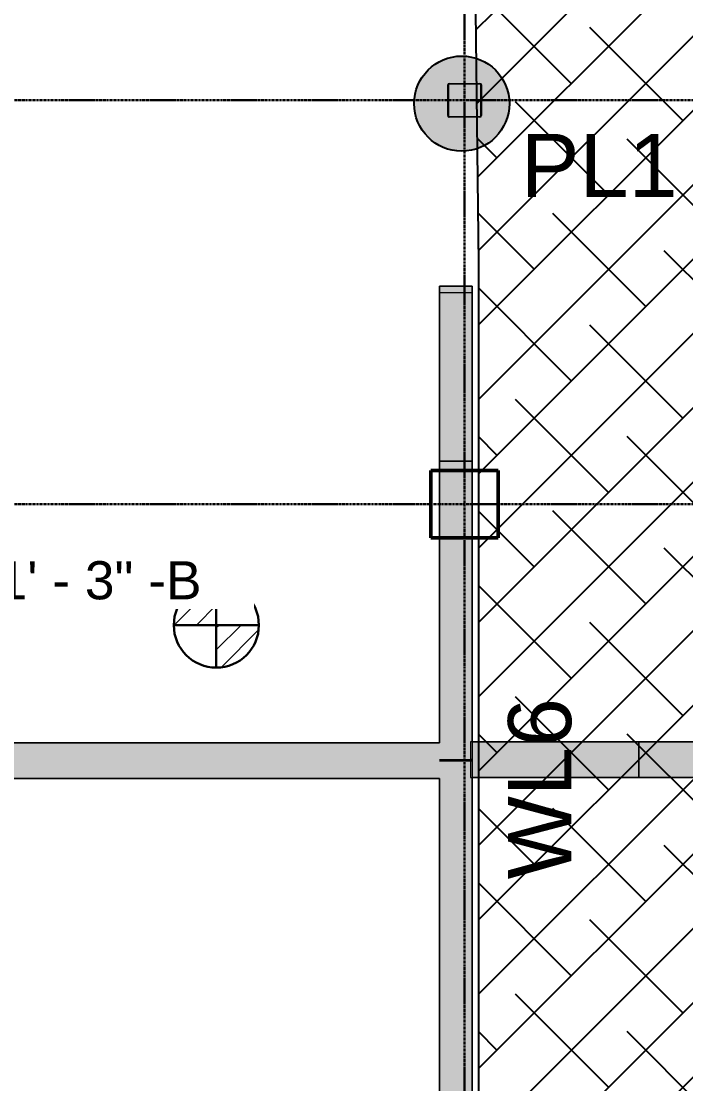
# Model space of a CAD drawing. Header units: inches. Extents: x -4126 to -1814, y 9773 to 12338.
# Drawn here: x -3586.7 to -3428.8, y 11049.4 to 11302 of the extents above; entities that cross this region are included whole.
import ezdxf

# ---------------------------------------------------------------- set-up
doc = ezdxf.new("R2010")
doc.units = ezdxf.units.IN
doc.header["$MEASUREMENT"] = 0
doc.linetypes.add('Grid Line 1_2_', pattern=[0.875, 0.5, -0.125, 0.125, -0.125])
for name, color, linetype, lineweight in [('G-ANNO-DIMS', 111, 'Continuous', 9), ('I-WALL', 2, 'Continuous', 13), ('S-COLS', 52, 'Continuous', 9), ('S-GRID', 1, 'Continuous', 9)]:
    doc.layers.add(name, color=color, linetype=linetype, lineweight=lineweight)
doc.layers.add('LOAD_HATCH', color=8, linetype='Continuous')
doc.layers.add('loads', color=1, linetype='Continuous')
doc.styles.add('Arial', font='Arial.ttf', dxfattribs={"height": 18})
doc.styles.add('Arial_2', font='arial.ttf', dxfattribs={"height": 9.070866})
pattern_1 = [(135, (-36.878, -116.233), (-0.027577164, -0.027577164), [])]

# ---------------------------------------------------------------- blocks, each defined once
blk = doc.blocks.new('CTR - 1st Phase - Common Walls_rvt-1-FRAMING PLAN - 1ST FLOOR')
at = {"layer": 'I-WALL', "lineweight": 5, "transparency": 33554585}
h = blk.add_hatch(color=8, dxfattribs=at)
h.paths.add_polyline_path([(-3479.92, 11126.44), (-3479.92, 11130.69), (-3479.55, 11130.7), (-3479.55, 11179.19), (-3487.3, 11179.19), (-3487.3, 11126.44), (-3480.36, 11126.44)], flags=0)
h.paths.add_polyline_path([(-3479.55, 11195.19), (-3479.55, 11197.39), (-3487.3, 11197.39), (-3487.3, 11195.19), (-3479.56, 11195.19)], flags=0)
h.paths.add_polyline_path([(-3479.55, 11237.39), (-3479.55, 11239.01), (-3487.3, 11239.01), (-3487.3, 11237.39)], flags=0)
for points in [[(-3479.55, 11197.39), (-3479.55, 11237.39), (-3487.3, 11237.39), (-3487.3, 11197.39), (-3479.92, 11197.39)], [(-3819.32, 11121.94), (-3493.32, 11121.94), (-3493.32, 11130.44), (-3819.32, 11130.44), (-3819.32, 11122.1)], [(-3493.32, 11121.94), (-3492.54, 11121.94), (-3492.54, 11130.44), (-3493.32, 11130.44), (-3493.32, 11122.28)], [(-3488.32, 11121.94), (-3488.32, 11130.44), (-3492.54, 11130.44), (-3492.54, 11121.94)], [(-3488.32, 11121.94), (-3487.3, 11121.94), (-3487.3, 11130.44), (-3488.32, 11130.4), (-3488.32, 11122)], [(-3479.92, 11126.44), (-3479.55, 11126.44), (-3479.55, 11130.69), (-3479.92, 11130.69), (-3479.92, 11126.48)], [(-3479.55, 11122.19), (-3474.32, 11122.19), (-3474.32, 11130.69), (-3479.55, 11130.69), (-3479.55, 11125.96)], [(-3469.32, 11122.19), (-3469.32, 11130.69), (-3474.32, 11130.69), (-3474.32, 11122.19), (-3470.11, 11122.19)], [(-3439.92, 11122.19), (-3439.92, 11130.69), (-3469.32, 11130.69), (-3469.32, 11122.19), (-3464.18, 11122.19)], [(-3439.92, 11122.19), (-3410.3, 11122.19), (-3410.3, 11130.69), (-3439.92, 11130.69), (-3439.92, 11126.19)], [(-3487.3, 11126.19), (-3479.92, 11126.23), (-3479.92, 11126.44), (-3487.3, 11126.44)], [(-3487.3, 11033.56), (-3479.55, 11033.56), (-3479.55, 11122.19), (-3479.92, 11122.19), (-3479.92, 11126.19), (-3487.3, 11126.19), (-3487.3, 11048.97)], [(-3479.92, 11126.19), (-3479.55, 11126.19), (-3479.55, 11126.44), (-3479.92, 11126.44), (-3479.92, 11126.23)], [(-3479.92, 11122.19), (-3479.55, 11122.2), (-3479.55, 11126.19), (-3479.92, 11126.19), (-3479.92, 11125.98)]]:
    blk.add_hatch(color=8, dxfattribs=at).paths.add_polyline_path(points, flags=0)
h = blk.add_hatch(color=8, dxfattribs=at)
h.paths.add_polyline_path([(-3479.55, 11179.19), (-3479.55, 11179.27), (-3479.65, 11179.27), (-3479.61, 11187.19), (-3487.3, 11187.19), (-3487.3, 11179.19), (-3479.65, 11179.19)], flags=0)
h.paths.add_polyline_path([(-3479.61, 11187.21), (-3479.56, 11195.19), (-3487.3, 11195.19), (-3487.3, 11187.21), (-3479.92, 11187.21)], flags=0)
h = blk.add_hatch(color=8, dxfattribs=at)
h.paths.add_polyline_path([(-3479.65, 11179.27), (-3479.55, 11179.27), (-3479.55, 11187.19), (-3479.61, 11187.19)], flags=0)
h.paths.add_polyline_path([(-3479.55, 11187.21), (-3479.56, 11195.11), (-3479.61, 11187.21)], flags=0)
at = {"layer": 'I-WALL', "color": 253}
for p, q in [((-3487.3, 11195.19), (-3487.3, 11239.01)), ((-3479.55, 11239.01), (-3487.3, 11239.01)), ((-3479.55, 11239.01), (-3479.55, 11195.19)), ((-3479.55, 11237.39), (-3487.3, 11237.39)), ((-3479.55, 11197.39), (-3487.3, 11197.39)), ((-3487.3, 11195.12), (-3487.3, 11195.19)), ((-3487.3, 11187.21), (-3487.3, 11195.11)), ((-3479.55, 11195.16), (-3479.55, 11195.11)), ((-3479.55, 11195.11), (-3479.55, 11187.21)), ((-3487.3, 11179.27), (-3487.3, 11187.19)), ((-3479.55, 11187.19), (-3479.55, 11179.27)), ((-3487.3, 11179.19), (-3487.3, 11179.26)), ((-3487.3, 11130.44), (-3487.3, 11179.19)), ((-3479.55, 11179.27), (-3479.55, 11179.22)), ((-3479.55, 11179.19), (-3479.55, 11130.69)), ((-3633.95, 11130.44), (-3493.32, 11130.44)), ((-3493.32, 11130.44), (-3492.54, 11130.44)), ((-3492.54, 11130.44), (-3488.32, 11130.44)), ((-3488.32, 11130.44), (-3487.3, 11130.44)), ((-3479.55, 11130.69), (-3479.92, 11130.69)), ((-3479.92, 11130.69), (-3479.92, 11126.44)), ((-3479.55, 11130.69), (-3474.32, 11130.69)), ((-3479.55, 11130.69), (-3479.55, 11126.44)), ((-3479.55, 11130.69), (-3479.55, 11126.44)), ((-3474.32, 11130.69), (-3469.32, 11130.69)), ((-3469.32, 11130.69), (-3410.3, 11130.69)), ((-3439.92, 11130.69), (-3439.92, 11122.19)), ((-3487.3, 11126.44), (-3479.55, 11126.44)), ((-3487.3, 11126.19), (-3479.55, 11126.19)), ((-3479.92, 11126.44), (-3479.92, 11126.19)), ((-3479.92, 11126.44), (-3479.92, 11126.19)), ((-3479.92, 11126.19), (-3479.92, 11122.19)), ((-3479.55, 11126.19), (-3479.55, 11122.19)), ((-3479.55, 11126.19), (-3479.55, 11122.19)), ((-3493.32, 11121.94), (-3819.32, 11121.94)), ((-3492.54, 11121.94), (-3493.32, 11121.94)), ((-3488.32, 11121.94), (-3492.54, 11121.94)), ((-3487.3, 11121.94), (-3488.32, 11121.94)), ((-3487.3, 11033.56), (-3487.3, 11121.94)), ((-3479.92, 11122.19), (-3479.55, 11122.19)), ((-3479.55, 11122.19), (-3479.55, 11033.56)), ((-3474.32, 11122.19), (-3479.55, 11122.19)), ((-3469.32, 11122.19), (-3474.32, 11122.19)), ((-3410.3, 11122.19), (-3469.32, 11122.19))]:
    blk.add_line(p, q, dxfattribs=at)
at = {"layer": 'I-WALL', "color": 9}
for p, q in [((-3487.3, 11239.01), (-3487.3, 11237.39)), ((-3487.3, 11239.01), (-3479.55, 11239.01)), ((-3479.55, 11237.39), (-3479.55, 11239.01)), ((-3487.3, 11237.39), (-3487.3, 11197.39)), ((-3479.55, 11237.39), (-3487.3, 11237.39)), ((-3479.55, 11197.39), (-3479.55, 11237.39)), ((-3487.3, 11197.39), (-3487.3, 11195.19)), ((-3487.3, 11197.39), (-3479.55, 11197.39)), ((-3479.55, 11195.19), (-3479.55, 11197.39)), ((-3487.3, 11195.19), (-3487.3, 11195.12)), ((-3487.3, 11195.11), (-3487.3, 11187.21)), ((-3479.55, 11187.21), (-3479.55, 11195.16)), ((-3487.3, 11187.19), (-3487.3, 11179.27)), ((-3479.55, 11179.22), (-3479.55, 11187.19)), ((-3487.3, 11179.26), (-3487.3, 11179.19)), ((-3487.3, 11179.19), (-3487.3, 11130.44)), ((-3479.55, 11130.69), (-3479.55, 11179.19)), ((-3493.32, 11130.44), (-3633.95, 11130.44)), ((-3488.32, 11130.44), (-3493.32, 11130.44)), ((-3487.3, 11130.44), (-3488.32, 11130.44)), ((-3479.55, 11130.69), (-3479.92, 11130.69)), ((-3479.92, 11130.69), (-3479.92, 11126.19)), ((-3474.32, 11130.69), (-3479.55, 11130.69)), ((-3469.32, 11130.69), (-3474.32, 11130.69)), ((-3439.92, 11130.69), (-3469.32, 11130.69)), ((-3409.92, 11130.69), (-3439.92, 11130.69)), ((-3439.92, 11122.19), (-3439.92, 11130.69)), ((-3487.3, 11126.44), (-3479.92, 11126.44)), ((-3479.92, 11126.19), (-3487.3, 11126.19)), ((-3479.92, 11126.44), (-3479.92, 11122.19)), ((-3479.55, 11126.44), (-3479.92, 11126.44)), ((-3479.92, 11126.19), (-3479.55, 11126.19)), ((-3819.32, 11121.94), (-3493.32, 11121.94)), ((-3493.32, 11121.94), (-3488.32, 11121.94)), ((-3488.32, 11121.94), (-3487.3, 11121.94)), ((-3487.3, 11121.94), (-3487.3, 11033.56)), ((-3479.92, 11122.19), (-3479.55, 11122.19)), ((-3479.55, 11033.56), (-3479.55, 11122.19)), ((-3479.55, 11122.19), (-3474.32, 11122.19)), ((-3474.32, 11122.19), (-3469.32, 11122.19)), ((-3469.32, 11122.19), (-3439.92, 11122.19)), ((-3439.92, 11122.19), (-3409.92, 11122.19))]:
    blk.add_line(p, q, dxfattribs=at)
at = {"layer": 'I-WALL', "color": 55}
blk.add_line((-3479.55, 11126.44), (-3479.55, 11126.19), dxfattribs=at)
blk.add_line((-3479.55, 11126.44), (-3479.55, 11126.19), dxfattribs=at)
blk.add_line((-3479.55, 11126.44), (-3479.55, 11126.19), dxfattribs=at)
blk = doc.blocks.new('034100 - Precast Structural Concrete - Column - Corbels - 16_x16_-V82-FRAMING PLAN - 1ST FLOOR')
at = {"layer": 'S-COLS'}
h = blk.add_hatch(dxfattribs=at)
h.set_pattern_fill('FP_14', color=256, style=0, pattern_type=2)
h.set_pattern_definition([(140, (11186.205, 3482.308), (2.40992, 27.5427), [2.88, -31.68]), (85, (11186.205, 3482.308), (-28.884266, -5.327844), [2.304, -25.344]), (190.451, (11186.406, 3484.603), (-26.47393, 22.215316), [2.448, -26.924]), (136.184, (11178.525, 3482.308), (6.35642, 40.98187), [4.32, -47.52]), (186.636, (11179.055, 3485.723), (-37.40619, 35.89075), [3.671, -40.386]), (81.184, (11178.525, 3482.31), (-37.40622, 35.89097), [3.456, -38.016]), (111, (11180.445, 3486.148), (15.46073, 22.921036), [2.88, -31.68]), (56, (11180.445, 3486.148), (-27.84574, 9.34353), [2.304, -25.344]), (161.451, (11181.734, 3488.058), (-12.38442, 32.26477), [2.448, -26.924]), (127.5, (11186.205, 3482.308), (-12.782707, 0.466855), [1.267, -23.77, 1.267, -24.461, -25.44]), (127.5, (11186.205, 3482.308), (-12.782707, 0.466855), [-50.765, 1.267, -24.173]), (97.5, (11186.205, 3482.308), (-15.14509, 10.10159), [1.267, -13.402, 1.267, -23.194, -9.696]), (97.5, (11186.205, 3482.308), (-15.14509, 10.10159), [-39.13, 1.267, -8.429]), (57.5, (11186.205, 3473.745), (0.86578, 20.499161), [1.267, -8.333, 1.267, -28.685, -39.744]), (57.5, (11186.205, 3473.745), (0.86578, 20.499161), [-39.552, 1.267, -38.477]), (47.5, (11186.205, 3469.905), (-3.844288, 22.39478), [1.267, -11.213, 1.267, -18.624, -28.224]), (47.5, (11186.205, 3469.905), (-3.844288, 22.39478), [-32.371, 1.267, -26.957])])
h.paths.add_polyline_path([(-0.98, -4.99), (-1, -4.99), (-0.98, -6.02)], flags=0)
h.paths.add_polyline_path([(-0.98, 7.98), (-1, 7.98), (-0.98, 2.76)], flags=0)
for p, q in [((-8.91, 8.98), (-8.98, 8.98)), ((-8.98, 8.98), (-8.98, -7.02)), ((6.94, 8.98), (-8.91, 8.98)), ((7.02, 8.98), (6.94, 8.98)), ((7.02, -7.02), (7.02, 8.98)), ((-8.98, -7.02), (-8.91, -7.02)), ((-8.91, -7.02), (6.94, -7.02)), ((6.94, -7.02), (7.02, -7.02))]:
    blk.add_line(p, q, dxfattribs=at)
at = {"layer": 'S-COLS', "lineweight": 50}
for p, q in [((-8.98, -7.02), (-8.98, 8.98)), ((-8.98, 8.98), (-8.91, 8.98)), ((-8.91, 8.98), (6.94, 8.98)), ((6.94, 8.98), (7.02, 8.98)), ((7.02, 8.98), (7.02, -7.02)), ((-8.91, -7.02), (-8.98, -7.02)), ((6.94, -7.02), (-8.91, -7.02)), ((7.02, -7.02), (6.94, -7.02))]:
    blk.add_line(p, q, dxfattribs=at)
blk = doc.blocks.new('Spot Elevations - Símbolo de cota horizontal-V271-FRAMING PLAN - 1ST FLOOR')
at = {"layer": 'G-ANNO-DIMS'}
h = blk.add_hatch(dxfattribs=at)
h.set_pattern_fill('FP_76', color=256, style=0, pattern_type=2)
h.set_pattern_definition(pattern_1)
edge = h.paths.add_edge_path(flags=0)
edge.add_arc((0, 0), 0.1053, 0, 90, ccw=False)
edge.add_line((0.1053, 0), (0, 0))
edge.add_line((0, 0), (0, 0.1053))
h = blk.add_hatch(dxfattribs=at)
h.set_pattern_fill('FP_76', color=256, style=0, pattern_type=2)
h.set_pattern_definition(pattern_1)
edge = h.paths.add_edge_path(flags=0)
edge.add_arc((0, 0), 0.1053, 0, 90, ccw=False)
edge.add_line((0.1053, 0), (0, 0))
edge.add_line((0, 0), (0, 0.1053))
h = blk.add_hatch(dxfattribs=at)
h.set_pattern_fill('FP_76', color=256, style=0, pattern_type=2)
h.set_pattern_definition(pattern_1)
edge = h.paths.add_edge_path(flags=0)
edge.add_arc((0, 0), 0.1053, 180, 270, ccw=False)
edge.add_line((-0.1053, 0), (0, 0))
edge.add_line((0, 0), (0, -0.1053))
h = blk.add_hatch(dxfattribs=at)
h.set_pattern_fill('FP_76', color=256, style=0, pattern_type=2)
h.set_pattern_definition(pattern_1)
edge = h.paths.add_edge_path(flags=0)
edge.add_arc((0, 0), 0.1053, 180, 270, ccw=False)
edge.add_line((-0.1053, 0), (0, 0))
edge.add_line((0, 0), (0, -0.1053))
at = {"layer": 'G-ANNO-DIMS', "lineweight": 30}
for p, q in [((0, 0.1053), (0, 0)), ((0, 0), (-0.1053, 0)), ((0, 0), (0.1053, 0)), ((0, -0.1053), (0, 0))]:
    blk.add_line(p, q, dxfattribs=at)
blk.add_circle((0, 0), 0.1053, dxfattribs=at)
for start, end in [(360, 90), (180, 270)]:
    blk.add_arc((0, 0), 0.1053, start, end, dxfattribs=at)

msp = doc.modelspace()

# ---------------------------------------------------------------- hatches: boundary and pattern name
at = {"layer": 'LOAD_HATCH'}
h = msp.add_hatch(dxfattribs=at)
h.set_pattern_fill('ANSI38', color=256, scale=100, style=0)
h.paths.add_polyline_path([(-3481.324, 10382.789), (-3418.524, 10381), (-3072.924, 10381), (-2509.521, 10381.514), (-2503.7, 10449.439), (-3408.924, 10449.439), (-3401.049, 11277.289), (-3371.874, 11277.289), (-3371.874, 11473.789), (-3140.124, 11473.539), (-3139.124, 11648.339), (-2778.924, 11649.339), (-2778.924, 11628.389), (-2718.724, 11628.389), (-2650.524, 11628.389), (-2650.524, 11649.339), (-2509.521, 11650), (-2509.521, 11717.264), (-3140.124, 11718), (-3140.124, 11838.614), (-3460.024, 11838.614), (-3460.024, 11787.364), (-3199.999, 11783.364), (-3199.999, 11535.189), (-3481.324, 11530.989), (-3477.974, 11244.389), (-3477.974, 10410)])
at = {"layer": 'loads'}
msp.add_hatch(color=256, dxfattribs=at).paths.add_polyline_path([(-3470.686, 11282.389, 1), (-3493.314, 11282.389, 1)])
at = {"layer": 'S-COLS', "lineweight": 5, "transparency": 33554483}
h = msp.add_hatch(color=256, dxfattribs=at)
h.paths.add_polyline_path([(-3477.672, 11279.189), (-3477.498, 11279.236), (-3477.364, 11279.387), (-3477.324, 11279.636), (-3477.364, 11286.992), (-3477.37, 11287.015), (-3477.521, 11287.149), (-3477.672, 11287.189), (-3485.126, 11287.149), (-3485.15, 11287.143), (-3485.283, 11286.992), (-3485.324, 11286.841), (-3485.283, 11279.387), (-3485.277, 11279.363), (-3485.126, 11279.23), (-3484.976, 11279.189), (-3478.321, 11279.189)], flags=0)
h.paths.add_polyline_path([(-3477.672, 11279.363), (-3485.063, 11279.387), (-3485.126, 11279.45), (-3485.15, 11279.636), (-3485.126, 11286.928), (-3485.063, 11286.992), (-3484.976, 11287.015), (-3477.585, 11286.992), (-3477.521, 11286.928), (-3477.498, 11286.841), (-3477.521, 11279.45), (-3477.585, 11279.387)], flags=0)

# ---------------------------------------------------------------- linework, layer by layer
at = {"layer": 'LOAD_HATCH'}
msp.add_lwpolyline([(-3477.974, 10410), (-3477.974, 11244.389), (-3481.324, 11530.989), (-3199.999, 11535.189), (-3199.999, 11783.364), (-3460.024, 11787.364), (-3460.024, 11838.614), (-3140.124, 11838.614), (-3140.124, 11718), (-2509.521, 11717.264), (-2739.924, 11717.364), (-2509.521, 11717.264), (-2509.521, 11650), (-2650.524, 11649.339), (-2650.524, 11628.389), (-2718.724, 11628.389), (-2778.924, 11628.389), (-2778.924, 11649.339), (-3139.124, 11648.339), (-3140.124, 11473.539), (-3371.874, 11473.789), (-3371.874, 11277.289), (-3401.049, 11277.289), (-3408.924, 10449.439)], dxfattribs=at)
at = {"layer": 'loads'}
msp.add_circle((-3482, 11282.389), 11.314, dxfattribs=at)
at = {"layer": 'S-COLS'}
for p, q in [((-3485.324, 11279.537), (-3485.324, 11286.841)), ((-3485.324, 11279.537), (-3485.324, 11286.841)), ((-3485.15, 11286.841), (-3485.15, 11279.537)), ((-3485.15, 11286.841), (-3485.15, 11279.537)), ((-3484.976, 11287.189), (-3477.672, 11287.189)), ((-3484.976, 11287.189), (-3477.672, 11287.189)), ((-3477.672, 11287.015), (-3484.976, 11287.015)), ((-3477.672, 11287.015), (-3484.976, 11287.015)), ((-3477.498, 11279.537), (-3477.498, 11286.841)), ((-3477.498, 11279.537), (-3477.498, 11286.841)), ((-3477.324, 11286.841), (-3477.324, 11279.537)), ((-3477.324, 11286.841), (-3477.324, 11279.537)), ((-3484.976, 11279.363), (-3477.672, 11279.363)), ((-3484.976, 11279.363), (-3477.672, 11279.363)), ((-3477.672, 11279.189), (-3484.976, 11279.189)), ((-3477.672, 11279.189), (-3484.976, 11279.189))]:
    msp.add_line(p, q, dxfattribs=at)
for centre, radius, start, end in [((-3484.976, 11286.841), 0.348, 90, 180), ((-3484.976, 11286.841), 0.348, 90, 180), ((-3484.976, 11286.841), 0.174, 90, 180), ((-3484.976, 11286.841), 0.174, 90, 180), ((-3477.672, 11286.841), 0.348, 0, 90), ((-3477.672, 11286.841), 0.348, 0, 90), ((-3477.672, 11286.841), 0.174, 0, 90), ((-3477.672, 11286.841), 0.174, 0, 90), ((-3484.976, 11279.537), 0.348, 180, 270), ((-3484.976, 11279.537), 0.348, 180, 210), ((-3484.976, 11279.537), 0.348, 210, 240), ((-3484.976, 11279.537), 0.174, 180, 270), ((-3484.976, 11279.537), 0.174, 180, 210), ((-3484.976, 11279.537), 0.348, 240, 270), ((-3484.976, 11279.537), 0.174, 210, 240), ((-3484.976, 11279.537), 0.174, 240, 270), ((-3477.672, 11279.537), 0.348, 270, 0), ((-3477.672, 11279.537), 0.174, 270, 0), ((-3477.672, 11279.537), 0.348, 270, 0), ((-3477.672, 11279.537), 0.174, 270, 300), ((-3477.672, 11279.537), 0.174, 300, 330), ((-3477.672, 11279.537), 0.174, 330, 0)]:
    msp.add_arc(centre, radius, start, end, dxfattribs=at)
at = {"layer": 'S-GRID', "linetype": 'Grid Line 1_2_', "lineweight": 30}
for p, q in [((-3481.324, 9772.61), (-3481.324, 12288.555)), ((-1814.206, 11283.189), (-4076.95, 11283.189)), ((-1814.206, 11187.189), (-4076.95, 11187.189))]:
    msp.add_line(p, q, dxfattribs=at)

# ---------------------------------------------------------------- block references
at = {"lineweight": 5}
msp.add_blockref('CTR - 1st Phase - Common Walls_rvt-1-FRAMING PLAN - 1ST FLOOR', (0, 0), dxfattribs=at)
at = {"layer": 'G-ANNO-DIMS', "lineweight": 30, "extrusion": (0, 0, -1), "xscale": 95.99999999999994, "yscale": 95.99999999999994, "zscale": 95.99999999999994}
msp.add_blockref('Spot Elevations - Símbolo de cota horizontal-V271-FRAMING PLAN - 1ST FLOOR', (3540.327, 11158.415), dxfattribs=at)
at = {"layer": 'S-COLS', "rotation": 269.9999999999967}
msp.add_blockref('034100 - Precast Structural Concrete - Column - Corbels - 16_x16_-V82-FRAMING PLAN - 1ST FLOOR', (-3482.308, 11186.205), dxfattribs=at)

# ---------------------------------------------------------------- texts
at = {"layer": 'loads', "insert": (-3468, 11275.2), "char_height": 15, "width": 31, "attachment_point": 1, "style": 'Arial'}
msp.add_mtext('PL1', dxfattribs=at)
at = {"layer": 'loads', "insert": (-3471, 11098), "char_height": 15, "width": 29.92125, "attachment_point": 1, "rotation": 90, "style": 'Arial'}
msp.add_mtext('WL6', dxfattribs=at)

# ---------------------------------------------------------------- next in the draw order: texts
at = {"layer": 'G-ANNO-DIMS', "insert": (-3596.517, 11173.618), "char_height": 9.07087, "width": 62.85656, "attachment_point": 1, "line_spacing_factor": 0.941778, "style": 'Arial_2', "bg_fill": 3, "box_fill_scale": 1.25, "bg_fill_color": 256, "bg_fill_true_color": 13158600, "bg_fill_transparency": 0}
msp.add_mtext('-1\' - 3" -B', dxfattribs=at)

doc.saveas('drawing.dxf')
